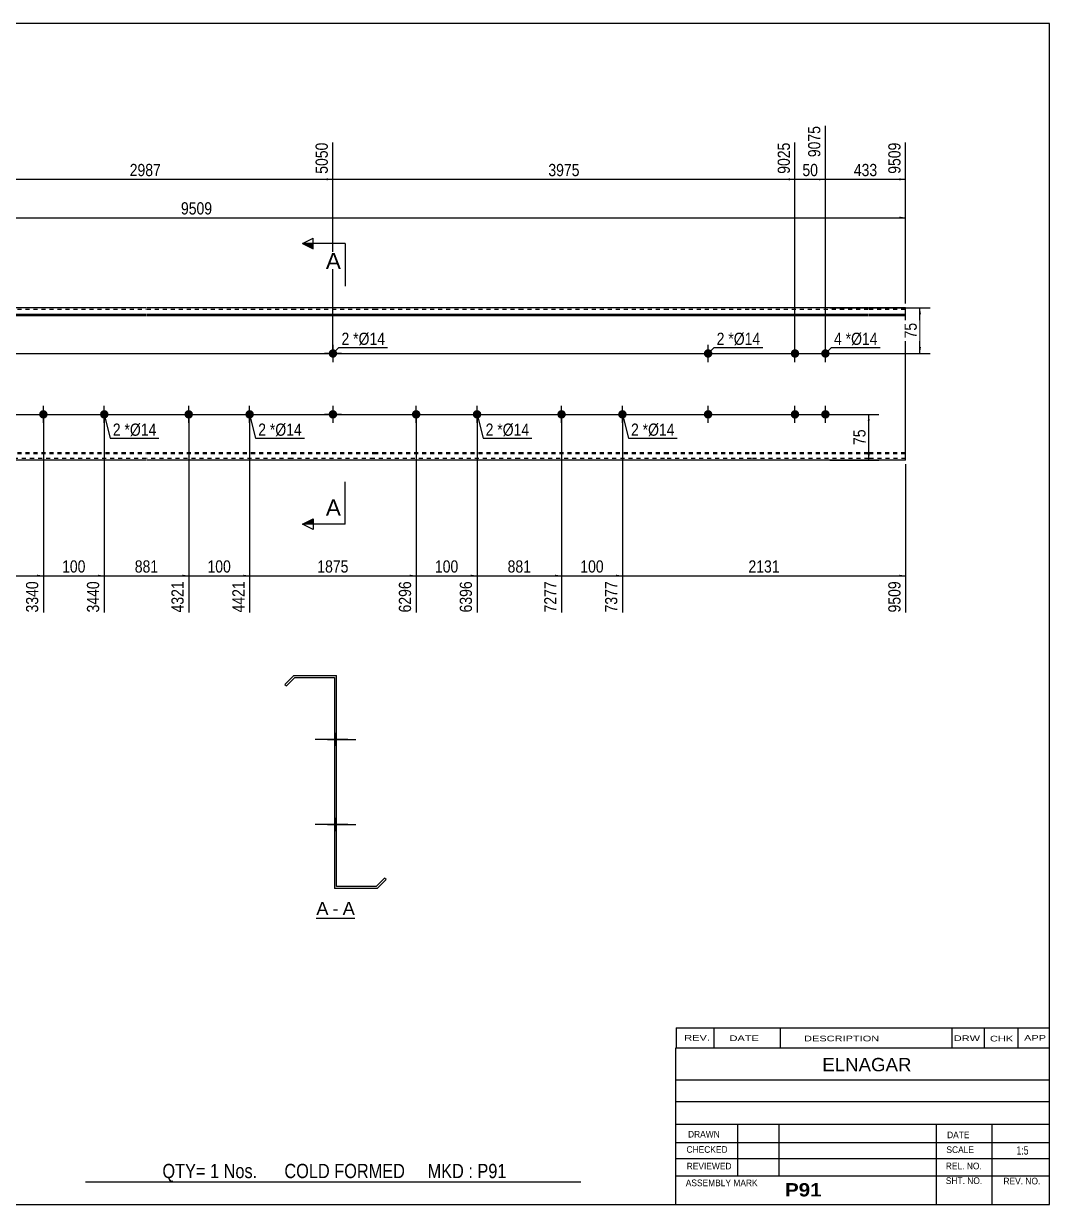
# Model space of a CAD drawing. Header units: millimetres. Extents: x -36 to 366, y -193 to 85.
# Drawn here: x 125.8 to 366.4, y -192.5 to 84.5 of the extents above; entities that cross this region are included whole.
import ezdxf

# ---------------------------------------------------------------- set-up
doc = ezdxf.new("R2010")
doc.units = ezdxf.units.MM
doc.linetypes.add('DXK_LINE_DOT1', pattern=[1.8814, 0.9407, -0.9407])
doc.styles.add('Arial', font='ARIAL.TTF', dxfattribs={"height": 0.2})
doc.styles.add('Arial Bold', font='ARIALBD.TTF', dxfattribs={"height": 0.2})
doc.styles.add('Arial Narrow', font='ARIALN.TTF', dxfattribs={"height": 0.2})

# ---------------------------------------------------------------- blocks, each defined once
blk = doc.blocks.new('Unknown-628699995-1200')
at = {"color": 5, "linetype": 'Continuous'}
for p, q in [((366.37, 84.53), (-33.63, 84.53)), ((366.37, -192.47), (366.37, 84.53)), ((-33.63, -192.47), (366.37, -192.47))]:
    blk.add_line(p, q, dxfattribs=at)
blk = doc.blocks.new('Unknown-628699995-12 - 1632')
at = {"color": 7, "linetype": 'Continuous'}
blk.add_line((194.42, -125.33), (203.45, -125.33), dxfattribs=at)
at = {"color": 0, "linetype": 'Continuous'}
blk.add_wipeout([(197.26, -124.58), (197.26, -121.38), (194.42, -121.38), (194.42, -124.58)], dxfattribs=at)
blk.add_wipeout([(199.64, -124.58), (199.64, -121.38), (198.22, -121.38), (198.22, -124.58)], dxfattribs=at)
at = {"color": 96, "linetype": 'Continuous', "style": 'Arial'}
blk.add_text('A', height=3.06, dxfattribs=at).set_placement((194.42, -124.58))
at = {"color": 0, "linetype": 'Continuous'}
blk.add_wipeout([(203.45, -124.58), (203.45, -121.38), (200.6, -121.38), (200.6, -124.58)], dxfattribs=at)
at = {"color": 96, "linetype": 'Continuous', "style": 'Arial'}
for s, p in [('A', (200.6, -124.58)), ('-', (198.22, -124.58))]:
    blk.add_text(s, height=3.06, dxfattribs=at).set_placement(p)
blk = doc.blocks.new('Bolt-628699995-1289 - 1220')
at = {"linetype": 'Continuous'}
for points in [[(199.31, 7.14, -1), (197.31, 7.14, -1)], [(199.31, -7.14, -1), (197.31, -7.14, -1)]]:
    blk.add_hatch(color=3, dxfattribs=at).paths.add_polyline_path(points)
at = {"color": 3, "linetype": 'Continuous'}
for p, q in [((198.31, 9.14), (198.31, 5.14)), ((200.31, 7.14), (196.31, 7.14)), ((198.31, -5.14), (198.31, -9.14)), ((200.31, -7.14), (196.31, -7.14))]:
    blk.add_line(p, q, dxfattribs=at)
blk = doc.blocks.new('Bolt-628699995-1294 - 1220')
at = {"linetype": 'Continuous'}
for points in [[(285.32, 7.14, -1), (287.32, 7.14, -1)], [(285.32, -7.14, -1), (287.32, -7.14, -1)]]:
    blk.add_hatch(color=3, dxfattribs=at).paths.add_polyline_path(points)
at = {"color": 3, "linetype": 'Continuous'}
for p, q in [((286.32, 5.14), (286.32, 9.14)), ((284.32, 7.14), (288.32, 7.14)), ((286.32, -9.14), (286.32, -5.14)), ((284.32, -7.14), (288.32, -7.14))]:
    blk.add_line(p, q, dxfattribs=at)
blk = doc.blocks.new('Part-628699995-1363 - 1220')
at = {"color": 2, "linetype": 'Continuous'}
for p, q in [((154.54, 17.86), (120.54, 17.86)), ((188.64, 17.86), (154.64, 17.86)), ((207.88, 17.86), (188.74, 17.86)), ((241.98, 17.86), (207.98, 17.86)), ((276.08, 17.86), (242.08, 17.86)), ((296.46, 17.86), (276.18, 17.86)), ((323.98, 17.86), (296.56, 17.86)), ((332.65, 17.86), (324.08, 17.86)), ((332.65, -17.86), (332.65, 17.86)), ((120.54, 16.34), (154.54, 16.34)), ((120.54, 16.09), (154.54, 16.09)), ((154.64, 16.34), (188.64, 16.34)), ((154.64, 16.09), (188.64, 16.09)), ((188.74, 16.34), (207.88, 16.34)), ((188.74, 16.09), (207.88, 16.09)), ((207.98, 16.34), (241.98, 16.34)), ((207.98, 16.09), (241.98, 16.09)), ((242.08, 16.34), (276.08, 16.34)), ((242.08, 16.09), (276.08, 16.09)), ((276.18, 16.34), (296.46, 16.34)), ((276.18, 16.09), (296.46, 16.09)), ((296.56, 16.34), (323.98, 16.34)), ((296.56, 16.09), (323.98, 16.09)), ((324.08, 16.34), (332.65, 16.34)), ((324.08, 16.09), (332.65, 16.09)), ((154.54, -17.86), (120.54, -17.86)), ((188.64, -17.86), (154.64, -17.86)), ((207.88, -17.86), (188.74, -17.86)), ((241.98, -17.86), (207.98, -17.86)), ((276.08, -17.86), (242.08, -17.86)), ((296.46, -17.86), (276.18, -17.86)), ((323.98, -17.86), (296.56, -17.86)), ((332.65, -17.86), (324.08, -17.86))]:
    blk.add_line(p, q, dxfattribs=at)
at = {"color": 7, "linetype": 'DXK_LINE_DOT1'}
for p, q in [((120.54, 17.5), (154.54, 17.5)), ((154.64, 17.5), (188.64, 17.5)), ((188.74, 17.5), (207.88, 17.5)), ((207.98, 17.5), (241.98, 17.5)), ((242.08, 17.5), (276.08, 17.5)), ((276.18, 17.5), (296.46, 17.5)), ((296.56, 17.5), (323.98, 17.5)), ((324.08, 17.5), (332.65, 17.5)), ((120.54, -16.09), (154.54, -16.09)), ((120.54, -16.34), (154.54, -16.34)), ((154.64, -16.09), (188.64, -16.09)), ((154.64, -16.34), (188.64, -16.34)), ((188.74, -16.09), (207.88, -16.09)), ((188.74, -16.34), (207.88, -16.34)), ((207.98, -16.09), (241.98, -16.09)), ((207.98, -16.34), (241.98, -16.34)), ((242.08, -16.09), (276.08, -16.09)), ((242.08, -16.34), (276.08, -16.34)), ((276.18, -16.09), (296.46, -16.09)), ((276.18, -16.34), (296.46, -16.34)), ((296.56, -16.09), (323.98, -16.09)), ((296.56, -16.34), (323.98, -16.34)), ((324.08, -16.09), (332.65, -16.09)), ((324.08, -16.34), (332.65, -16.34)), ((154.54, -17.5), (120.54, -17.5)), ((188.64, -17.5), (154.64, -17.5)), ((207.88, -17.5), (188.74, -17.5)), ((241.98, -17.5), (207.98, -17.5)), ((276.08, -17.5), (242.08, -17.5)), ((296.46, -17.5), (276.18, -17.5)), ((323.98, -17.5), (296.56, -17.5)), ((332.65, -17.5), (324.08, -17.5))]:
    blk.add_line(p, q, dxfattribs=at)
blk = doc.blocks.new('Bolt-628699995-1332 - 1220')
at = {"linetype": 'Continuous'}
for points in [[(305.7, 7.14, -1), (307.7, 7.14, -1)], [(312.84, 7.14, -1), (314.84, 7.14, -1)], [(305.7, -7.14, -1), (307.7, -7.14, -1)], [(312.84, -7.14, -1), (314.84, -7.14, -1)]]:
    blk.add_hatch(color=3, dxfattribs=at).paths.add_polyline_path(points)
at = {"color": 3, "linetype": 'Continuous'}
for p, q in [((306.7, 5.14), (306.7, 9.14)), ((313.84, 5.14), (313.84, 9.14)), ((304.7, 7.14), (308.7, 7.14)), ((311.84, 7.14), (315.84, 7.14)), ((306.7, -9.14), (306.7, -5.14)), ((313.84, -9.14), (313.84, -5.14)), ((304.7, -7.14), (308.7, -7.14)), ((311.84, -7.14), (315.84, -7.14))]:
    blk.add_line(p, q, dxfattribs=at)
blk = doc.blocks.new('Bolt-628699995-1373 - 1220')
at = {"linetype": 'Continuous'}
for points in [[(251.94, -6.14, -1), (251.94, -8.14, -1)], [(266.22, -6.14, -1), (266.22, -8.14, -1)]]:
    blk.add_hatch(color=3, dxfattribs=at).paths.add_polyline_path(points)
at = {"color": 3, "linetype": 'Continuous'}
for p, q in [((251.94, -9.14), (251.94, -5.14)), ((266.22, -9.14), (266.22, -5.14)), ((249.94, -7.14), (253.94, -7.14)), ((264.22, -7.14), (268.22, -7.14))]:
    blk.add_line(p, q, dxfattribs=at)
blk = doc.blocks.new('Bolt-628699995-1378 - 1220')
at = {"linetype": 'Continuous'}
for points in [[(217.84, -6.14, -1), (217.84, -8.14, -1)], [(232.12, -6.14, -1), (232.12, -8.14, -1)]]:
    blk.add_hatch(color=3, dxfattribs=at).paths.add_polyline_path(points)
at = {"color": 3, "linetype": 'Continuous'}
for p, q in [((217.84, -9.14), (217.84, -5.14)), ((232.12, -9.14), (232.12, -5.14)), ((215.84, -7.14), (219.84, -7.14)), ((230.12, -7.14), (234.12, -7.14))]:
    blk.add_line(p, q, dxfattribs=at)
blk = doc.blocks.new('Bolt-628699995-1383 - 1220')
at = {"linetype": 'Continuous'}
for points in [[(130.39, -6.14, -1), (130.39, -8.14, -1)], [(144.68, -6.14, -1), (144.68, -8.14, -1)]]:
    blk.add_hatch(color=3, dxfattribs=at).paths.add_polyline_path(points)
at = {"color": 3, "linetype": 'Continuous'}
for p, q in [((130.39, -9.14), (130.39, -5.14)), ((144.68, -9.14), (144.68, -5.14)), ((128.39, -7.14), (132.39, -7.14)), ((142.68, -7.14), (146.68, -7.14))]:
    blk.add_line(p, q, dxfattribs=at)
blk = doc.blocks.new('Bolt-628699995-1388 - 1220')
at = {"linetype": 'Continuous'}
for points in [[(164.49, -6.14, -1), (164.49, -8.14, -1)], [(178.78, -6.14, -1), (178.78, -8.14, -1)]]:
    blk.add_hatch(color=3, dxfattribs=at).paths.add_polyline_path(points)
at = {"color": 3, "linetype": 'Continuous'}
for p, q in [((164.49, -9.14), (164.49, -5.14)), ((178.78, -9.14), (178.78, -5.14)), ((162.49, -7.14), (166.49, -7.14)), ((176.78, -7.14), (180.78, -7.14))]:
    blk.add_line(p, q, dxfattribs=at)
blk = doc.blocks.new('Bolt-628699995-1637 - 1632')
at = {"linetype": 'Continuous'}
blk.add_hatch(color=3, dxfattribs=at).paths.add_polyline_path([(198.68, -81.98), (198.68, -84.78), (199.18, -84.78), (199.18, -81.98)])
at = {"color": 3, "linetype": 'Continuous'}
for p, q in [((199.18, -81.98), (198.68, -81.98)), ((201.08, -83.38), (194.48, -83.38)), ((199.18, -84.78), (198.68, -84.78))]:
    blk.add_line(p, q, dxfattribs=at)
blk = doc.blocks.new('Bolt-628699995-1638 - 1632')
at = {"linetype": 'Continuous'}
for points in [[(199.18, -84.78), (199.18, -81.98), (198.68, -81.98), (198.68, -84.78)], [(199.18, -104.78), (199.18, -101.98), (198.68, -101.98), (198.68, -104.78)]]:
    blk.add_hatch(color=3, dxfattribs=at).paths.add_polyline_path(points)
at = {"color": 3, "linetype": 'Continuous'}
for p, q in [((199.18, -81.98), (198.68, -81.98)), ((199.18, -83.38), (194.68, -83.38)), ((199.18, -84.78), (198.68, -84.78)), ((199.18, -101.98), (198.68, -101.98)), ((199.18, -103.38), (194.68, -103.38)), ((199.18, -104.78), (198.68, -104.78))]:
    blk.add_line(p, q, dxfattribs=at)
blk = doc.blocks.new('Bolt-628699995-1639 - 1632')
at = {"linetype": 'Continuous'}
for points in [[(198.68, -81.98), (198.68, -84.78), (199.18, -84.78), (199.18, -81.98)], [(198.68, -101.98), (198.68, -104.78), (199.18, -104.78), (199.18, -101.98)]]:
    blk.add_hatch(color=3, dxfattribs=at).paths.add_polyline_path(points)
at = {"color": 3, "linetype": 'Continuous'}
for p, q in [((199.18, -81.98), (198.68, -81.98)), ((200.78, -83.38), (194.18, -83.38)), ((199.18, -84.78), (198.68, -84.78)), ((199.18, -101.98), (198.68, -101.98)), ((200.78, -103.38), (194.18, -103.38)), ((199.18, -104.78), (198.68, -104.78))]:
    blk.add_line(p, q, dxfattribs=at)
blk = doc.blocks.new('Bolt-628699995-1640 - 1632')
at = {"linetype": 'Continuous'}
blk.add_hatch(color=3, dxfattribs=at).paths.add_polyline_path([(198.68, -101.98), (198.68, -104.78), (199.18, -104.78), (199.18, -101.98)])
blk.add_hatch(color=3, dxfattribs=at).paths.add_polyline_path([(198.68, -101.98), (198.68, -104.78), (199.18, -104.78), (199.18, -101.98)])
at = {"color": 3, "linetype": 'Continuous'}
for p, q in [((198.68, -101.98), (199.18, -101.98)), ((198.68, -101.98), (199.18, -101.98)), ((197.08, -103.38), (203.68, -103.38)), ((197.08, -103.38), (203.68, -103.38)), ((198.68, -104.78), (199.18, -104.78)), ((198.68, -104.78), (199.18, -104.78))]:
    blk.add_line(p, q, dxfattribs=at)
blk = doc.blocks.new('Bolt-628699995-1641 - 1632')
at = {"linetype": 'Continuous'}
blk.add_hatch(color=3, dxfattribs=at).paths.add_polyline_path([(198.68, -81.98), (198.68, -84.78), (199.18, -84.78), (199.18, -81.98)])
blk.add_hatch(color=3, dxfattribs=at).paths.add_polyline_path([(198.68, -81.98), (198.68, -84.78), (199.18, -84.78), (199.18, -81.98)])
at = {"color": 3, "linetype": 'Continuous'}
for p, q in [((198.68, -81.98), (199.18, -81.98)), ((198.68, -81.98), (199.18, -81.98)), ((197.08, -83.38), (203.68, -83.38)), ((197.08, -83.38), (203.68, -83.38)), ((198.68, -84.78), (199.18, -84.78)), ((198.68, -84.78), (199.18, -84.78))]:
    blk.add_line(p, q, dxfattribs=at)
blk = doc.blocks.new('Bolt-628699995-1642 - 1632')
at = {"linetype": 'Continuous'}
for points in [[(198.68, -81.98), (198.68, -84.78), (199.18, -84.78), (199.18, -81.98)], [(198.68, -81.98), (198.68, -84.78), (199.18, -84.78), (199.18, -81.98)], [(198.68, -101.98), (198.68, -104.78), (199.18, -104.78), (199.18, -101.98)], [(198.68, -101.98), (198.68, -104.78), (199.18, -104.78), (199.18, -101.98)]]:
    blk.add_hatch(color=3, dxfattribs=at).paths.add_polyline_path(points)
at = {"color": 3, "linetype": 'Continuous'}
for p, q in [((199.18, -81.98), (198.68, -81.98)), ((199.18, -81.98), (198.68, -81.98)), ((201.78, -83.38), (194.18, -83.38)), ((201.78, -83.38), (194.18, -83.38)), ((199.18, -84.78), (198.68, -84.78)), ((199.18, -84.78), (198.68, -84.78)), ((199.18, -101.98), (198.68, -101.98)), ((199.18, -101.98), (198.68, -101.98)), ((201.78, -103.38), (194.18, -103.38)), ((201.78, -103.38), (194.18, -103.38)), ((199.18, -104.78), (198.68, -104.78)), ((199.18, -104.78), (198.68, -104.78))]:
    blk.add_line(p, q, dxfattribs=at)
blk = doc.blocks.new('Bolt-628699995-1643 - 1632')
at = {"linetype": 'Continuous'}
for points in [[(198.68, -81.98), (198.68, -84.78), (199.18, -84.78), (199.18, -81.98)], [(198.68, -81.98), (198.68, -84.78), (199.18, -84.78), (199.18, -81.98)], [(198.68, -101.98), (198.68, -104.78), (199.18, -104.78), (199.18, -101.98)], [(198.68, -101.98), (198.68, -104.78), (199.18, -104.78), (199.18, -101.98)]]:
    blk.add_hatch(color=3, dxfattribs=at).paths.add_polyline_path(points)
at = {"color": 3, "linetype": 'Continuous'}
for p, q in [((199.18, -81.98), (198.68, -81.98)), ((199.18, -81.98), (198.68, -81.98)), ((201.78, -83.38), (194.18, -83.38)), ((201.78, -83.38), (194.18, -83.38)), ((199.18, -84.78), (198.68, -84.78)), ((199.18, -84.78), (198.68, -84.78)), ((199.18, -101.98), (198.68, -101.98)), ((199.18, -101.98), (198.68, -101.98)), ((201.78, -103.38), (194.18, -103.38)), ((201.78, -103.38), (194.18, -103.38)), ((199.18, -104.78), (198.68, -104.78)), ((199.18, -104.78), (198.68, -104.78))]:
    blk.add_line(p, q, dxfattribs=at)
blk = doc.blocks.new('Bolt-628699995-1644 - 1632')
at = {"linetype": 'Continuous'}
blk.add_hatch(color=3, dxfattribs=at).paths.add_polyline_path([(198.68, -101.98), (198.68, -104.78), (199.18, -104.78), (199.18, -101.98)])
at = {"color": 3, "linetype": 'Continuous'}
for p, q in [((198.68, -101.98), (199.18, -101.98)), ((197.08, -103.38), (203.68, -103.38)), ((198.68, -104.78), (199.18, -104.78))]:
    blk.add_line(p, q, dxfattribs=at)
blk = doc.blocks.new('Bolt-628699995-1645 - 1632')
at = {"linetype": 'Continuous'}
blk.add_hatch(color=3, dxfattribs=at).paths.add_polyline_path([(198.68, -101.98), (198.68, -104.78), (199.18, -104.78), (199.18, -101.98)])
at = {"color": 3, "linetype": 'Continuous'}
for p, q in [((198.68, -101.98), (199.18, -101.98)), ((197.08, -103.38), (203.68, -103.38)), ((198.68, -104.78), (199.18, -104.78))]:
    blk.add_line(p, q, dxfattribs=at)
blk = doc.blocks.new('Part-628699995-1646 - 1632')
at = {"color": 2, "linetype": 'Continuous'}
for p, q in [((189.18, -68.38), (187.06, -70.5)), ((189.39, -68.88), (187.41, -70.86)), ((189.18, -68.38), (199.18, -68.38)), ((189.39, -68.88), (198.68, -68.88)), ((198.68, -68.88), (198.68, -118.38)), ((199.18, -117.88), (199.18, -68.38)), ((187.06, -70.5), (187.41, -70.86)), ((208.47, -117.88), (210.45, -115.91)), ((208.68, -118.38), (210.8, -116.26)), ((210.8, -116.26), (210.45, -115.91)), ((208.68, -118.38), (198.68, -118.38)), ((208.47, -117.88), (199.18, -117.88))]:
    blk.add_line(p, q, dxfattribs=at)
blk = doc.blocks.new('Bolt-628699995-1647 - 1632')
at = {"linetype": 'Continuous'}
blk.add_hatch(color=3, dxfattribs=at).paths.add_polyline_path([(198.68, -81.98), (198.68, -84.78), (199.18, -84.78), (199.18, -81.98)])
at = {"color": 3, "linetype": 'Continuous'}
for p, q in [((199.18, -81.98), (198.68, -81.98)), ((201.08, -83.38), (194.48, -83.38)), ((199.18, -84.78), (198.68, -84.78))]:
    blk.add_line(p, q, dxfattribs=at)
blk = doc.blocks.new('Bolt-628699995-1648 - 1632')
at = {"linetype": 'Continuous'}
blk.add_hatch(color=3, dxfattribs=at).paths.add_polyline_path([(199.18, -104.78), (199.18, -101.98), (198.68, -101.98), (198.68, -104.78)])
blk.add_hatch(color=3, dxfattribs=at).paths.add_polyline_path([(199.18, -104.78), (199.18, -101.98), (198.68, -101.98), (198.68, -104.78)])
at = {"color": 3, "linetype": 'Continuous'}
for p, q in [((198.68, -101.98), (199.18, -101.98)), ((198.68, -101.98), (199.18, -101.98)), ((197.18, -103.38), (202.68, -103.38)), ((197.18, -103.38), (202.68, -103.38)), ((198.68, -104.78), (199.18, -104.78)), ((198.68, -104.78), (199.18, -104.78))]:
    blk.add_line(p, q, dxfattribs=at)
blk = doc.blocks.new('Bolt-628699995-1649 - 1632')
at = {"linetype": 'Continuous'}
blk.add_hatch(color=3, dxfattribs=at).paths.add_polyline_path([(199.18, -104.78), (199.18, -101.98), (198.68, -101.98), (198.68, -104.78)])
blk.add_hatch(color=3, dxfattribs=at).paths.add_polyline_path([(199.18, -104.78), (199.18, -101.98), (198.68, -101.98), (198.68, -104.78)])
at = {"color": 3, "linetype": 'Continuous'}
for p, q in [((198.68, -101.98), (199.18, -101.98)), ((198.68, -101.98), (199.18, -101.98)), ((197.18, -103.38), (202.68, -103.38)), ((197.18, -103.38), (202.68, -103.38)), ((198.68, -104.78), (199.18, -104.78)), ((198.68, -104.78), (199.18, -104.78))]:
    blk.add_line(p, q, dxfattribs=at)
blk = doc.blocks.new('Bolt-628699995-1650 - 1632')
at = {"linetype": 'Continuous'}
blk.add_hatch(color=3, dxfattribs=at).paths.add_polyline_path([(199.18, -104.78), (199.18, -101.98), (198.68, -101.98), (198.68, -104.78)])
blk.add_hatch(color=3, dxfattribs=at).paths.add_polyline_path([(199.18, -104.78), (199.18, -101.98), (198.68, -101.98), (198.68, -104.78)])
at = {"color": 3, "linetype": 'Continuous'}
for p, q in [((198.68, -101.98), (199.18, -101.98)), ((198.68, -101.98), (199.18, -101.98)), ((197.18, -103.38), (202.68, -103.38)), ((197.18, -103.38), (202.68, -103.38)), ((198.68, -104.78), (199.18, -104.78)), ((198.68, -104.78), (199.18, -104.78))]:
    blk.add_line(p, q, dxfattribs=at)
blk = doc.blocks.new('Bolt-628699995-1651 - 1632')
at = {"linetype": 'Continuous'}
blk.add_hatch(color=3, dxfattribs=at).paths.add_polyline_path([(199.18, -104.78), (199.18, -101.98), (198.68, -101.98), (198.68, -104.78)])
blk.add_hatch(color=3, dxfattribs=at).paths.add_polyline_path([(199.18, -104.78), (199.18, -101.98), (198.68, -101.98), (198.68, -104.78)])
at = {"color": 3, "linetype": 'Continuous'}
for p, q in [((198.68, -101.98), (199.18, -101.98)), ((198.68, -101.98), (199.18, -101.98)), ((197.18, -103.38), (202.68, -103.38)), ((197.18, -103.38), (202.68, -103.38)), ((198.68, -104.78), (199.18, -104.78)), ((198.68, -104.78), (199.18, -104.78))]:
    blk.add_line(p, q, dxfattribs=at)
blk = doc.blocks.new('StraightDimension-628699995-2169 - 1220')
at = {"linetype": 'Continuous'}
blk.add_hatch(color=7, dxfattribs=at).paths.add_polyline_path([(331.15, -44.75), (332.65, -45), (331.15, -45.25)])
at = {"color": 7, "linetype": 'Continuous'}
for p, q in [((266.22, -8.14), (266.22, -53.61)), ((332.65, -18.86), (332.65, -53.61)), ((266.22, -45), (332.65, -45))]:
    blk.add_line(p, q, dxfattribs=at)
at = {"color": 0}
blk.add_wipeout([(303.69, -44.85), (303.69, -40.65), (295.18, -40.65), (295.18, -44.85)], dxfattribs=at)
at = {"color": 0, "linetype": 'Continuous'}
blk.add_wipeout([(332.05, -45.7), (327.85, -45.7), (327.85, -54.21), (332.05, -54.21)], dxfattribs=at)
at = {"color": 3, "style": 'Arial Narrow'}
blk.add_text('2131', height=2.863, dxfattribs=at).set_placement((295.78, -44.25))
at = {"color": 3, "linetype": 'Continuous', "style": 'Arial Narrow'}
blk.add_text('9509', height=2.863, rotation=90.0002, dxfattribs=at).set_placement((331.45, -53.61))
blk = doc.blocks.new('StraightDimension-628699995-2170 - 1220')
at = {"linetype": 'Continuous'}
blk.add_hatch(color=7, dxfattribs=at).paths.add_polyline_path([(264.72, -44.75), (266.22, -45), (264.72, -45.25)])
at = {"color": 7, "linetype": 'Continuous'}
for p, q in [((251.94, -8.14), (251.94, -53.61)), ((266.22, -8.14), (266.22, -53.61)), ((251.94, -45), (266.22, -45))]:
    blk.add_line(p, q, dxfattribs=at)
at = {"color": 0}
blk.add_wipeout([(262.42, -44.85), (262.42, -40.65), (255.74, -40.65), (255.74, -44.85)], dxfattribs=at)
at = {"color": 3, "style": 'Arial Narrow'}
blk.add_text('100', height=2.863, dxfattribs=at).set_placement((256.34, -44.25))
at = {"color": 0, "linetype": 'Continuous'}
blk.add_wipeout([(265.62, -45.7), (261.42, -45.7), (261.42, -54.21), (265.62, -54.21)], dxfattribs=at)
at = {"color": 3, "linetype": 'Continuous', "style": 'Arial Narrow'}
blk.add_text('7377', height=2.863, rotation=90.0002, dxfattribs=at).set_placement((265.02, -53.61))
blk = doc.blocks.new('StraightDimension-628699995-1418 - 1220')
at = {"linetype": 'Continuous'}
for points in [[(323.75, -8.64), (324, -7.14), (324.25, -8.64)], [(324.25, -16.36), (324, -17.86), (323.75, -16.36)]]:
    blk.add_hatch(color=7, dxfattribs=at).paths.add_polyline_path(points)
at = {"color": 7, "linetype": 'Continuous'}
for p, q in [((111.3, -7.14), (326.4, -7.14)), ((324, -17.86), (324, -7.14)), ((314.84, -17.86), (326.4, -17.86))]:
    blk.add_line(p, q, dxfattribs=at)
at = {"color": 0}
blk.add_wipeout([(323.85, -10.07), (319.65, -10.07), (319.65, -14.93), (323.85, -14.93)], dxfattribs=at)
at = {"color": 3, "style": 'Arial Narrow'}
blk.add_text('75', height=2.863, rotation=90.0002, dxfattribs=at).set_placement((323.25, -14.33))
blk = doc.blocks.new('StraightDimension-628699995-2175 - 1220')
at = {"linetype": 'Continuous'}
blk.add_hatch(color=7, dxfattribs=at).paths.add_polyline_path([(162.99, -44.75), (164.49, -45), (162.99, -45.25)])
at = {"color": 7, "linetype": 'Continuous'}
for p, q in [((144.68, -8.14), (144.68, -53.61)), ((164.49, -8.14), (164.49, -53.61)), ((144.68, -45), (164.49, -45))]:
    blk.add_line(p, q, dxfattribs=at)
at = {"color": 0}
blk.add_wipeout([(157.93, -44.85), (157.93, -40.65), (151.24, -40.65), (151.24, -44.85)], dxfattribs=at)
at = {"color": 0, "linetype": 'Continuous'}
blk.add_wipeout([(163.89, -45.7), (159.69, -45.7), (159.69, -54.21), (163.89, -54.21)], dxfattribs=at)
at = {"color": 3, "style": 'Arial Narrow'}
blk.add_text('881', height=2.863, dxfattribs=at).set_placement((151.84, -44.25))
at = {"color": 3, "linetype": 'Continuous', "style": 'Arial Narrow'}
blk.add_text('4321', height=2.863, rotation=90.0002, dxfattribs=at).set_placement((163.29, -53.61))
blk = doc.blocks.new('StraightDimension-628699995-2177 - 1220')
at = {"linetype": 'Continuous'}
blk.add_hatch(color=7, dxfattribs=at).paths.add_polyline_path([(128.89, -44.75), (130.39, -45), (128.89, -45.25)])
at = {"color": 7, "linetype": 'Continuous'}
for p, q in [((130.39, -8.14), (130.39, -53.61)), ((0, -18.86), (0, -48.13)), ((0, -45), (130.39, -45))]:
    blk.add_line(p, q, dxfattribs=at)
at = {"color": 0}
blk.add_wipeout([(69.45, -44.85), (69.45, -40.65), (60.94, -40.65), (60.94, -44.85)], dxfattribs=at)
at = {"color": 0, "linetype": 'Continuous'}
for points in [[(-0.6, -45.7), (-4.8, -45.7), (-4.8, -48.73), (-0.6, -48.73)], [(129.79, -45.7), (125.59, -45.7), (125.59, -54.21), (129.79, -54.21)]]:
    blk.add_wipeout(points, dxfattribs=at)
at = {"color": 3, "style": 'Arial Narrow'}
blk.add_text('3340', height=2.863, dxfattribs=at).set_placement((61.54, -44.25))
at = {"color": 3, "linetype": 'Continuous', "style": 'Arial Narrow'}
for s, height, p in [('0', 2.86, (-1.2, -48.13)), ('3340', 2.863, (129.19, -53.61))]:
    blk.add_text(s, height=height, rotation=90.0002, dxfattribs=at).set_placement(p)
blk = doc.blocks.new('StraightDimension-628699995-2176 - 1220')
at = {"linetype": 'Continuous'}
blk.add_hatch(color=7, dxfattribs=at).paths.add_polyline_path([(143.18, -44.75), (144.68, -45), (143.18, -45.25)])
at = {"color": 7, "linetype": 'Continuous'}
for p, q in [((130.39, -8.14), (130.39, -53.61)), ((144.68, -8.14), (144.68, -53.61)), ((130.39, -45), (144.68, -45))]:
    blk.add_line(p, q, dxfattribs=at)
at = {"color": 0}
blk.add_wipeout([(140.88, -44.85), (140.88, -40.65), (134.19, -40.65), (134.19, -44.85)], dxfattribs=at)
at = {"color": 3, "style": 'Arial Narrow'}
blk.add_text('100', height=2.863, dxfattribs=at).set_placement((134.79, -44.25))
at = {"color": 0, "linetype": 'Continuous'}
blk.add_wipeout([(144.08, -45.7), (139.88, -45.7), (139.88, -54.21), (144.08, -54.21)], dxfattribs=at)
at = {"color": 3, "linetype": 'Continuous', "style": 'Arial Narrow'}
blk.add_text('3440', height=2.863, rotation=90.0002, dxfattribs=at).set_placement((143.48, -53.61))
blk = doc.blocks.new('StraightDimension-628699995-1405 - 1220')
at = {"linetype": 'Continuous'}
blk.add_hatch(color=7, dxfattribs=at).paths.add_polyline_path([(331.15, 39.25), (332.65, 39), (331.15, 38.75)])
at = {"color": 7, "linetype": 'Continuous'}
for p, q in [((0, 39), (332.65, 39)), ((332.65, 18.86), (332.65, 41.25))]:
    blk.add_line(p, q, dxfattribs=at)
at = {"color": 0}
blk.add_wipeout([(170.58, 39.15), (170.58, 43.35), (162.07, 43.35), (162.07, 39.15)], dxfattribs=at)
at = {"color": 3, "style": 'Arial Narrow'}
blk.add_text('9509', height=2.863, dxfattribs=at).set_placement((162.67, 39.75))
blk = doc.blocks.new('StraightDimension-628699995-1436 - 1220')
at = {"linetype": 'Continuous'}
for points in [[(335.75, 16.36), (336, 17.86), (336.25, 16.36)], [(336.25, 8.64), (336, 7.14), (335.75, 8.64)]]:
    blk.add_hatch(color=7, dxfattribs=at).paths.add_polyline_path(points)
at = {"color": 7, "linetype": 'Continuous'}
for p, q in [((314.84, 17.86), (338.4, 17.86)), ((336, 7.14), (336, 17.86)), ((111.3, 7.14), (338.4, 7.14))]:
    blk.add_line(p, q, dxfattribs=at)
at = {"color": 0}
blk.add_wipeout([(335.85, 14.93), (331.65, 14.93), (331.65, 10.07), (335.85, 10.07)], dxfattribs=at)
at = {"color": 3, "style": 'Arial Narrow'}
blk.add_text('75', height=2.863, rotation=90.0002, dxfattribs=at).set_placement((335.25, 10.67))
blk = doc.blocks.new('StraightDimension-628699995-2171 - 1220')
at = {"linetype": 'Continuous'}
blk.add_hatch(color=7, dxfattribs=at).paths.add_polyline_path([(250.44, -44.75), (251.94, -45), (250.44, -45.25)])
at = {"color": 7, "linetype": 'Continuous'}
for p, q in [((232.12, -8.14), (232.12, -53.61)), ((251.94, -8.14), (251.94, -53.61)), ((232.12, -45), (251.94, -45))]:
    blk.add_line(p, q, dxfattribs=at)
at = {"color": 0}
blk.add_wipeout([(245.37, -44.85), (245.37, -40.65), (238.69, -40.65), (238.69, -44.85)], dxfattribs=at)
at = {"color": 0, "linetype": 'Continuous'}
blk.add_wipeout([(251.34, -45.7), (247.14, -45.7), (247.14, -54.21), (251.34, -54.21)], dxfattribs=at)
at = {"color": 3, "style": 'Arial Narrow'}
blk.add_text('881', height=2.863, dxfattribs=at).set_placement((239.29, -44.25))
at = {"color": 3, "linetype": 'Continuous', "style": 'Arial Narrow'}
blk.add_text('7277', height=2.863, rotation=90.0002, dxfattribs=at).set_placement((250.74, -53.61))
blk = doc.blocks.new('StraightDimension-628699995-2172 - 1220')
at = {"linetype": 'Continuous'}
blk.add_hatch(color=7, dxfattribs=at).paths.add_polyline_path([(230.62, -44.75), (232.12, -45), (230.62, -45.25)])
at = {"color": 7, "linetype": 'Continuous'}
for p, q in [((217.84, -8.14), (217.84, -53.61)), ((232.12, -8.14), (232.12, -53.61)), ((217.84, -45), (232.12, -45))]:
    blk.add_line(p, q, dxfattribs=at)
at = {"color": 0}
blk.add_wipeout([(228.32, -44.85), (228.32, -40.65), (221.64, -40.65), (221.64, -44.85)], dxfattribs=at)
at = {"color": 3, "style": 'Arial Narrow'}
blk.add_text('100', height=2.863, dxfattribs=at).set_placement((222.24, -44.25))
at = {"color": 0, "linetype": 'Continuous'}
blk.add_wipeout([(231.52, -45.7), (227.32, -45.7), (227.32, -54.21), (231.52, -54.21)], dxfattribs=at)
at = {"color": 3, "linetype": 'Continuous', "style": 'Arial Narrow'}
blk.add_text('6396', height=2.863, rotation=90.0002, dxfattribs=at).set_placement((230.92, -53.61))
blk = doc.blocks.new('StraightDimension-628699995-2173 - 1220')
at = {"linetype": 'Continuous'}
blk.add_hatch(color=7, dxfattribs=at).paths.add_polyline_path([(216.34, -44.75), (217.84, -45), (216.34, -45.25)])
at = {"color": 7, "linetype": 'Continuous'}
for p, q in [((178.78, -8.14), (178.78, -53.61)), ((217.84, -8.14), (217.84, -53.61)), ((178.78, -45), (217.84, -45))]:
    blk.add_line(p, q, dxfattribs=at)
at = {"color": 0}
blk.add_wipeout([(202.56, -44.85), (202.56, -40.65), (194.05, -40.65), (194.05, -44.85)], dxfattribs=at)
at = {"color": 0, "linetype": 'Continuous'}
blk.add_wipeout([(217.24, -45.7), (213.04, -45.7), (213.04, -54.21), (217.24, -54.21)], dxfattribs=at)
at = {"color": 3, "style": 'Arial Narrow'}
blk.add_text('1875', height=2.863, dxfattribs=at).set_placement((194.65, -44.25))
at = {"color": 3, "linetype": 'Continuous', "style": 'Arial Narrow'}
blk.add_text('6296', height=2.863, rotation=90.0002, dxfattribs=at).set_placement((216.64, -53.61))
blk = doc.blocks.new('StraightDimension-628699995-2174 - 1220')
at = {"linetype": 'Continuous'}
blk.add_hatch(color=7, dxfattribs=at).paths.add_polyline_path([(177.28, -44.75), (178.78, -45), (177.28, -45.25)])
at = {"color": 7, "linetype": 'Continuous'}
for p, q in [((164.49, -8.14), (164.49, -53.61)), ((178.78, -8.14), (178.78, -53.61)), ((164.49, -45), (178.78, -45))]:
    blk.add_line(p, q, dxfattribs=at)
at = {"color": 0}
blk.add_wipeout([(174.98, -44.85), (174.98, -40.65), (168.29, -40.65), (168.29, -44.85)], dxfattribs=at)
at = {"color": 3, "style": 'Arial Narrow'}
blk.add_text('100', height=2.863, dxfattribs=at).set_placement((168.89, -44.25))
at = {"color": 0, "linetype": 'Continuous'}
blk.add_wipeout([(178.18, -45.7), (173.98, -45.7), (173.98, -54.21), (178.18, -54.21)], dxfattribs=at)
at = {"color": 3, "linetype": 'Continuous', "style": 'Arial Narrow'}
blk.add_text('4421', height=2.863, rotation=90.0002, dxfattribs=at).set_placement((177.58, -53.61))
blk = doc.blocks.new('StraightDimension-628699995-2464 - 1220')
at = {"linetype": 'Continuous'}
blk.add_hatch(color=7, dxfattribs=at).paths.add_polyline_path([(331.15, 48.25), (332.65, 48), (331.15, 47.75)])
at = {"color": 7, "linetype": 'Continuous'}
for p, q in [((313.84, 8.14), (313.84, 60.51)), ((332.65, 18.86), (332.65, 56.61)), ((313.84, 48), (332.65, 48))]:
    blk.add_line(p, q, dxfattribs=at)
at = {"color": 0}
blk.add_wipeout([(326.59, 48.15), (326.59, 52.35), (319.9, 52.35), (319.9, 48.15)], dxfattribs=at)
at = {"color": 3, "style": 'Arial Narrow'}
blk.add_text('433', height=2.863, dxfattribs=at).set_placement((320.5, 48.75))
at = {"color": 0, "linetype": 'Continuous'}
blk.add_wipeout([(332.05, 57.21), (327.85, 57.21), (327.85, 48.7), (332.05, 48.7)], dxfattribs=at)
at = {"color": 3, "linetype": 'Continuous', "style": 'Arial Narrow'}
blk.add_text('9509', height=2.863, rotation=90.0002, dxfattribs=at).set_placement((331.45, 49.3))
blk = doc.blocks.new('StraightDimension-628699995-2465 - 1220')
at = {"linetype": 'Continuous'}
blk.add_hatch(color=7, dxfattribs=at).paths.add_polyline_path([(312.34, 48.25), (313.84, 48), (312.34, 47.75)])
at = {"color": 7, "linetype": 'Continuous'}
for p, q in [((313.84, 8.14), (313.84, 60.51)), ((306.7, 8.14), (306.7, 56.61)), ((306.7, 48), (313.84, 48))]:
    blk.add_line(p, q, dxfattribs=at)
at = {"color": 0}
blk.add_wipeout([(312.69, 48.15), (312.69, 52.35), (307.84, 52.35), (307.84, 48.15)], dxfattribs=at)
at = {"color": 0, "linetype": 'Continuous'}
blk.add_wipeout([(313.24, 61.11), (309.04, 61.11), (309.04, 52.6), (313.24, 52.6)], dxfattribs=at)
at = {"color": 3, "linetype": 'Continuous', "style": 'Arial Narrow'}
blk.add_text('9075', height=2.863, rotation=90.0002, dxfattribs=at).set_placement((312.64, 53.2))
at = {"color": 3, "style": 'Arial Narrow'}
blk.add_text('50', height=2.863, dxfattribs=at).set_placement((308.44, 48.75))
blk = doc.blocks.new('StraightDimension-628699995-2466 - 1220')
at = {"linetype": 'Continuous'}
blk.add_hatch(color=7, dxfattribs=at).paths.add_polyline_path([(305.2, 48.25), (306.7, 48), (305.2, 47.75)])
at = {"color": 7, "linetype": 'Continuous'}
for p, q in [((198.31, 8.14), (198.31, 56.61)), ((306.7, 8.14), (306.7, 56.61)), ((198.31, 48), (306.7, 48))]:
    blk.add_line(p, q, dxfattribs=at)
at = {"color": 0, "linetype": 'Continuous'}
blk.add_wipeout([(306.1, 57.21), (301.9, 57.21), (301.9, 48.7), (306.1, 48.7)], dxfattribs=at)
at = {"color": 0}
blk.add_wipeout([(256.76, 48.15), (256.76, 52.35), (248.25, 52.35), (248.25, 48.15)], dxfattribs=at)
at = {"color": 3, "linetype": 'Continuous', "style": 'Arial Narrow'}
blk.add_text('9025', height=2.863, rotation=90.0002, dxfattribs=at).set_placement((305.5, 49.3))
at = {"color": 3, "style": 'Arial Narrow'}
blk.add_text('3975', height=2.863, dxfattribs=at).set_placement((248.85, 48.75))
blk = doc.blocks.new('StraightDimension-628699995-2467 - 1220')
at = {"linetype": 'Continuous'}
blk.add_hatch(color=7, dxfattribs=at).paths.add_polyline_path([(196.81, 48.25), (198.31, 48), (196.81, 47.75)])
at = {"color": 7, "linetype": 'Continuous'}
for p, q in [((110.3, 8.14), (110.3, 56.61)), ((198.31, 8.14), (198.31, 56.61)), ((110.3, 48), (198.31, 48))]:
    blk.add_line(p, q, dxfattribs=at)
at = {"color": 0, "linetype": 'Continuous'}
blk.add_wipeout([(197.71, 57.21), (193.51, 57.21), (193.51, 48.7), (197.71, 48.7)], dxfattribs=at)
at = {"color": 0}
blk.add_wipeout([(158.56, 48.15), (158.56, 52.35), (150.05, 52.35), (150.05, 48.15)], dxfattribs=at)
at = {"color": 3, "linetype": 'Continuous', "style": 'Arial Narrow'}
blk.add_text('5050', height=2.863, rotation=90.0002, dxfattribs=at).set_placement((197.11, 49.3))
at = {"color": 3, "style": 'Arial Narrow'}
blk.add_text('2987', height=2.863, dxfattribs=at).set_placement((150.65, 48.75))
blk = doc.blocks.new('CBS_CALLOFF-628699995-2630')
at = {"color": 7, "linetype": 'Continuous'}
blk.add_line((140.25, -187.2), (256.48, -187.22), dxfattribs=at)
at = {"color": 3, "linetype": 'Continuous', "style": 'Arial Narrow'}
blk.add_text('QTY= 1 Nos.      COLD FORMED     MKD : P91', height=3.3405, dxfattribs=at).set_placement((158.32, -186.31))
blk = doc.blocks.new('CBS_NAME_BLOG-628699995-2631')
at = {"color": 7, "linetype": 'Continuous'}
for p, q in [((278.78, -155.72), (366.3, -155.72)), ((278.78, -192.43), (278.78, -155.72)), ((278.78, -163.26), (366.3, -163.26)), ((278.85, -168.31), (366.37, -168.31)), ((278.78, -173.69), (366.3, -173.69)), ((293.3, -185.79), (293.3, -173.69)), ((302.99, -185.77), (302.99, -173.7)), ((339.9, -192.43), (339.9, -173.7)), ((352.95, -192.43), (352.95, -173.69)), ((278.79, -177.99), (366.37, -177.97)), ((278.78, -181.73), (366.3, -181.73)), ((278.78, -185.77), (366.3, -185.77)), ((278.78, -192.47), (366.37, -192.47))]:
    blk.add_line(p, q, dxfattribs=at)
at = {"color": 3, "linetype": 'Continuous', "style": 'Arial'}
blk.add_text('ELNAGAR', height=3.133, dxfattribs=at).set_placement((313.1, -161.25))
at = {"color": 3, "linetype": 'Continuous'}
for s, height, style, width, p in [('DRAWN', 1.566, 'Arial', 0.9, (281.61, -176.79)), ('DATE', 1.566, 'Arial', 0.9, (342.37, -176.95)), ('CHECKED', 1.566, 'Arial', 0.9, (281.26, -180.37)), ('SCALE', 1.566, 'Arial', 0.9, (342.22, -180.43)), ('1:5', 1.957, 'Arial Narrow', 0.9, (358.67, -180.79)), ('REVIEWED', 1.566, 'Arial', 0.9, (281.3, -184.28)), ('REL. NO.', 1.566, 'Arial', 0.9, (342.08, -184.24)), ('ASSEMBLY MARK', 1.5663, 'Arial', 0.9, (281.08, -188.21)), ('P91', 3.131, 'Arial Bold', 1.1, (304.36, -190.62)), ('SHT. NO.', 1.566, 'Arial', 0.9, (342.08, -187.7)), ('REV. NO.', 1.566, 'Arial', 0.9, (355.6, -187.79))]:
    blk.add_text(s, height=height, dxfattribs=dict(at, style=style, width=width)).set_placement(p)
blk = doc.blocks.new('CBS_REVISION-628699995-2632')
at = {"color": 7, "linetype": 'Continuous'}
for p, q in [((278.86, -151.09), (366.36, -151.09)), ((278.86, -151.09), (278.86, -155.72)), ((287.66, -151.09), (287.66, -155.72)), ((303.25, -151.09), (303.25, -155.66)), ((343.51, -151.09), (343.51, -155.72)), ((351.05, -151.09), (351.05, -155.72)), ((359, -151.09), (359, -155.72)), ((278.86, -155.72), (366.36, -155.72))]:
    blk.add_line(p, q, dxfattribs=at)
at = {"color": 7, "style": 'Arial Narrow', "width": 1.7}
for s, height, p in [('REV.', 1.326, (280.72, -154.05)), ('DATE', 1.326, (291.34, -154.16)), ('DESCRIPTION', 1.3257, (308.82, -154.22)), ('DRW', 1.326, (343.94, -154.16)), ('CHK', 1.326, (352.43, -154.25)), ('APP', 1.326, (360.43, -154.09))]:
    blk.add_text(s, height=height, dxfattribs=at).set_placement(p)
blk = doc.blocks.new('Mark-628699995-1328 - 1220')
at = {"color": 0}
blk.add_wipeout([(317.68, 9.16), (317.68, 12.16), (315.85, 12.16), (315.85, 9.16)], dxfattribs=at)
blk.add_wipeout([(317.68, 9.16), (317.68, 12.16), (315.85, 12.16), (315.85, 9.16)], dxfattribs=at)
at = {"color": 7, "linetype": 'Continuous'}
blk.add_line((313.84, 7.14), (315.25, 8.56), dxfattribs=at)
at = {"color": 0}
blk.add_wipeout([(319.86, 9.16), (319.86, 12.16), (318.58, 12.16), (318.58, 9.16)], dxfattribs=at)
blk.add_wipeout([(319.86, 9.16), (319.86, 12.16), (318.58, 12.16), (318.58, 9.16)], dxfattribs=at)
at = {"color": 3, "style": 'Arial Narrow'}
blk.add_text('4', height=2.86, dxfattribs=at).set_placement((315.85, 9.16))
at = {"color": 0}
blk.add_wipeout([(326.07, 9.16), (326.07, 12.16), (319.86, 12.16), (319.86, 9.16)], dxfattribs=at)
blk.add_wipeout([(326.07, 9.16), (326.07, 12.16), (319.86, 12.16), (319.86, 9.16)], dxfattribs=at)
at = {"color": 7, "linetype": 'Continuous'}
blk.add_line((315.25, 8.56), (326.67, 8.56), dxfattribs=at)
at = {"color": 3, "style": 'Arial Narrow'}
for s, height, p in [('*', 2.86, (318.58, 9.16)), ('Ø14', 2.863, (319.86, 9.16))]:
    blk.add_text(s, height=height, dxfattribs=at).set_placement(p)
blk = doc.blocks.new('Mark-628699995-1285 - 1220')
at = {"color": 0}
blk.add_wipeout([(202.15, 9.16), (202.15, 12.16), (200.32, 12.16), (200.32, 9.16)], dxfattribs=at)
blk.add_wipeout([(202.15, 9.16), (202.15, 12.16), (200.32, 12.16), (200.32, 9.16)], dxfattribs=at)
at = {"color": 7, "linetype": 'Continuous'}
blk.add_line((198.31, 7.14), (199.72, 8.56), dxfattribs=at)
at = {"color": 0}
blk.add_wipeout([(204.33, 9.16), (204.33, 12.16), (203.05, 12.16), (203.05, 9.16)], dxfattribs=at)
blk.add_wipeout([(204.33, 9.16), (204.33, 12.16), (203.05, 12.16), (203.05, 9.16)], dxfattribs=at)
at = {"color": 3, "style": 'Arial Narrow'}
blk.add_text('2', height=2.86, dxfattribs=at).set_placement((200.32, 9.16))
at = {"color": 0}
blk.add_wipeout([(210.54, 9.16), (210.54, 12.16), (204.33, 12.16), (204.33, 9.16)], dxfattribs=at)
blk.add_wipeout([(210.54, 9.16), (210.54, 12.16), (204.33, 12.16), (204.33, 9.16)], dxfattribs=at)
at = {"color": 7, "linetype": 'Continuous'}
blk.add_line((199.72, 8.56), (211.14, 8.56), dxfattribs=at)
at = {"color": 3, "style": 'Arial Narrow'}
for s, height, p in [('*', 2.86, (203.05, 9.16)), ('Ø14', 2.863, (204.33, 9.16))]:
    blk.add_text(s, height=height, dxfattribs=at).set_placement(p)
blk = doc.blocks.new('Mark-628699995-1290 - 1220')
at = {"color": 0}
blk.add_wipeout([(290.16, 9.16), (290.16, 12.16), (288.33, 12.16), (288.33, 9.16)], dxfattribs=at)
blk.add_wipeout([(290.16, 9.16), (290.16, 12.16), (288.33, 12.16), (288.33, 9.16)], dxfattribs=at)
at = {"color": 7, "linetype": 'Continuous'}
blk.add_line((286.32, 7.14), (287.73, 8.56), dxfattribs=at)
at = {"color": 0}
blk.add_wipeout([(292.34, 9.16), (292.34, 12.16), (291.06, 12.16), (291.06, 9.16)], dxfattribs=at)
blk.add_wipeout([(292.34, 9.16), (292.34, 12.16), (291.06, 12.16), (291.06, 9.16)], dxfattribs=at)
at = {"color": 3, "style": 'Arial Narrow'}
blk.add_text('2', height=2.86, dxfattribs=at).set_placement((288.33, 9.16))
at = {"color": 0}
blk.add_wipeout([(298.55, 9.16), (298.55, 12.16), (292.34, 12.16), (292.34, 9.16)], dxfattribs=at)
blk.add_wipeout([(298.55, 9.16), (298.55, 12.16), (292.34, 12.16), (292.34, 9.16)], dxfattribs=at)
at = {"color": 7, "linetype": 'Continuous'}
blk.add_line((287.73, 8.56), (299.15, 8.56), dxfattribs=at)
at = {"color": 3, "style": 'Arial Narrow'}
for s, height, p in [('*', 2.86, (291.06, 9.16)), ('Ø14', 2.863, (292.34, 9.16))]:
    blk.add_text(s, height=height, dxfattribs=at).set_placement(p)
blk = doc.blocks.new('Mark-628699995-1369 - 1220')
at = {"color": 0}
blk.add_wipeout([(270.06, -12.16), (270.06, -9.16), (268.24, -9.16), (268.24, -12.16)], dxfattribs=at)
blk.add_wipeout([(270.06, -12.16), (270.06, -9.16), (268.24, -9.16), (268.24, -12.16)], dxfattribs=at)
at = {"color": 7, "linetype": 'Continuous'}
blk.add_line((266.22, -7.14), (267.64, -12.76), dxfattribs=at)
at = {"color": 0}
blk.add_wipeout([(272.24, -12.16), (272.24, -9.16), (270.96, -9.16), (270.96, -12.16)], dxfattribs=at)
blk.add_wipeout([(272.24, -12.16), (272.24, -9.16), (270.96, -9.16), (270.96, -12.16)], dxfattribs=at)
at = {"color": 3, "style": 'Arial Narrow'}
blk.add_text('2', height=2.86, dxfattribs=at).set_placement((268.24, -12.16))
at = {"color": 0}
blk.add_wipeout([(278.46, -12.16), (278.46, -9.16), (272.24, -9.16), (272.24, -12.16)], dxfattribs=at)
blk.add_wipeout([(278.46, -12.16), (278.46, -9.16), (272.24, -9.16), (272.24, -12.16)], dxfattribs=at)
at = {"color": 7, "linetype": 'Continuous'}
blk.add_line((267.64, -12.76), (279.06, -12.76), dxfattribs=at)
at = {"color": 3, "style": 'Arial Narrow'}
for s, height, p in [('*', 2.86, (270.96, -12.16)), ('Ø14', 2.863, (272.24, -12.16))]:
    blk.add_text(s, height=height, dxfattribs=at).set_placement(p)
blk = doc.blocks.new('Mark-628699995-1374 - 1220')
at = {"color": 0}
blk.add_wipeout([(235.96, -12.16), (235.96, -9.16), (234.14, -9.16), (234.14, -12.16)], dxfattribs=at)
blk.add_wipeout([(235.96, -12.16), (235.96, -9.16), (234.14, -9.16), (234.14, -12.16)], dxfattribs=at)
at = {"color": 7, "linetype": 'Continuous'}
blk.add_line((232.12, -7.14), (233.54, -12.76), dxfattribs=at)
at = {"color": 0}
blk.add_wipeout([(238.14, -12.16), (238.14, -9.16), (236.86, -9.16), (236.86, -12.16)], dxfattribs=at)
blk.add_wipeout([(238.14, -12.16), (238.14, -9.16), (236.86, -9.16), (236.86, -12.16)], dxfattribs=at)
at = {"color": 3, "style": 'Arial Narrow'}
blk.add_text('2', height=2.86, dxfattribs=at).set_placement((234.14, -12.16))
at = {"color": 0}
blk.add_wipeout([(244.36, -12.16), (244.36, -9.16), (238.14, -9.16), (238.14, -12.16)], dxfattribs=at)
blk.add_wipeout([(244.36, -12.16), (244.36, -9.16), (238.14, -9.16), (238.14, -12.16)], dxfattribs=at)
at = {"color": 7, "linetype": 'Continuous'}
blk.add_line((233.54, -12.76), (244.96, -12.76), dxfattribs=at)
at = {"color": 3, "style": 'Arial Narrow'}
for s, height, p in [('*', 2.86, (236.86, -12.16)), ('Ø14', 2.863, (238.14, -12.16))]:
    blk.add_text(s, height=height, dxfattribs=at).set_placement(p)
blk = doc.blocks.new('Mark-628699995-1379 - 1220')
at = {"color": 0}
blk.add_wipeout([(148.52, -12.16), (148.52, -9.16), (146.69, -9.16), (146.69, -12.16)], dxfattribs=at)
blk.add_wipeout([(148.52, -12.16), (148.52, -9.16), (146.69, -9.16), (146.69, -12.16)], dxfattribs=at)
at = {"color": 7, "linetype": 'Continuous'}
blk.add_line((144.68, -7.14), (146.09, -12.76), dxfattribs=at)
at = {"color": 0}
blk.add_wipeout([(150.7, -12.16), (150.7, -9.16), (149.42, -9.16), (149.42, -12.16)], dxfattribs=at)
blk.add_wipeout([(150.7, -12.16), (150.7, -9.16), (149.42, -9.16), (149.42, -12.16)], dxfattribs=at)
at = {"color": 3, "style": 'Arial Narrow'}
blk.add_text('2', height=2.86, dxfattribs=at).set_placement((146.69, -12.16))
at = {"color": 0}
blk.add_wipeout([(156.91, -12.16), (156.91, -9.16), (150.7, -9.16), (150.7, -12.16)], dxfattribs=at)
blk.add_wipeout([(156.91, -12.16), (156.91, -9.16), (150.7, -9.16), (150.7, -12.16)], dxfattribs=at)
at = {"color": 7, "linetype": 'Continuous'}
blk.add_line((146.09, -12.76), (157.51, -12.76), dxfattribs=at)
at = {"color": 3, "style": 'Arial Narrow'}
for s, height, p in [('*', 2.86, (149.42, -12.16)), ('Ø14', 2.863, (150.7, -12.16))]:
    blk.add_text(s, height=height, dxfattribs=at).set_placement(p)
blk = doc.blocks.new('Mark-628699995-1384 - 1220')
at = {"color": 0}
blk.add_wipeout([(182.62, -12.16), (182.62, -9.16), (180.79, -9.16), (180.79, -12.16)], dxfattribs=at)
blk.add_wipeout([(182.62, -12.16), (182.62, -9.16), (180.79, -9.16), (180.79, -12.16)], dxfattribs=at)
at = {"color": 7, "linetype": 'Continuous'}
blk.add_line((178.78, -7.14), (180.19, -12.76), dxfattribs=at)
at = {"color": 0}
blk.add_wipeout([(184.8, -12.16), (184.8, -9.16), (183.52, -9.16), (183.52, -12.16)], dxfattribs=at)
blk.add_wipeout([(184.8, -12.16), (184.8, -9.16), (183.52, -9.16), (183.52, -12.16)], dxfattribs=at)
at = {"color": 3, "style": 'Arial Narrow'}
blk.add_text('2', height=2.86, dxfattribs=at).set_placement((180.79, -12.16))
at = {"color": 0}
blk.add_wipeout([(191.01, -12.16), (191.01, -9.16), (184.8, -9.16), (184.8, -12.16)], dxfattribs=at)
blk.add_wipeout([(191.01, -12.16), (191.01, -9.16), (184.8, -9.16), (184.8, -12.16)], dxfattribs=at)
at = {"color": 7, "linetype": 'Continuous'}
blk.add_line((180.19, -12.76), (191.61, -12.76), dxfattribs=at)
at = {"color": 3, "style": 'Arial Narrow'}
for s, height, p in [('*', 2.86, (183.52, -12.16)), ('Ø14', 2.863, (184.8, -12.16))]:
    blk.add_text(s, height=height, dxfattribs=at).set_placement(p)
blk = doc.blocks.new('SectionMark-628699995-1596 - 1220')
at = {"linetype": 'Continuous'}
for points in [[(193.69, 32.93), (193.69, 31.68), (191.19, 32.93)], [(193.69, -31.68), (193.69, -32.93), (191.19, -32.93)]]:
    blk.add_hatch(color=30, dxfattribs=at).paths.add_polyline_path(points)
at = {"color": 30, "linetype": 'Continuous'}
for p, q in [((191.19, 32.93), (193.69, 34.18)), ((193.69, 31.68), (193.69, 34.18)), ((201.19, 32.93), (191.19, 32.93)), ((191.19, 32.93), (193.69, 31.68)), ((191.19, -32.93), (193.69, -31.68)), ((201.19, -32.93), (191.19, -32.93)), ((193.69, -34.18), (191.19, -32.93)), ((193.69, -31.68), (193.69, -34.18))]:
    blk.add_line(p, q, dxfattribs=at)
at = {"color": 0, "linetype": 'Continuous'}
for points in [[(200.19, 26.93), (200.19, 30.93), (196.64, 30.93), (196.64, 26.93)], [(200.19, -30.93), (200.19, -26.93), (196.64, -26.93), (196.64, -30.93)]]:
    blk.add_wipeout(points, dxfattribs=at)
at = {"color": 30, "linetype": 'Continuous'}
for p, q in [((201.19, 32.93), (201.19, 22.93)), ((201.19, -32.93), (201.19, -22.93))]:
    blk.add_line(p, q, dxfattribs=at)
at = {"color": 96, "linetype": 'Continuous', "style": 'Arial'}
for p in [(196.64, 26.93), (196.64, -30.93)]:
    blk.add_text('A', height=3.82, dxfattribs=at).set_placement(p)

msp = doc.modelspace()

# ---------------------------------------------------------------- block references
for name in ['Unknown-628699995-1200', 'Part-628699995-1363 - 1220', 'Bolt-628699995-1289 - 1220', 'Bolt-628699995-1294 - 1220', 'Bolt-628699995-1332 - 1220', 'Bolt-628699995-1383 - 1220', 'Bolt-628699995-1388 - 1220', 'Bolt-628699995-1378 - 1220', 'Bolt-628699995-1373 - 1220', 'Part-628699995-1646 - 1632', 'Bolt-628699995-1639 - 1632', 'Bolt-628699995-1642 - 1632', 'Bolt-628699995-1643 - 1632', 'Bolt-628699995-1637 - 1632', 'Bolt-628699995-1647 - 1632', 'Bolt-628699995-1638 - 1632', 'Bolt-628699995-1641 - 1632', 'Bolt-628699995-1640 - 1632', 'Bolt-628699995-1644 - 1632', 'Bolt-628699995-1645 - 1632', 'Bolt-628699995-1648 - 1632', 'Bolt-628699995-1649 - 1632', 'Bolt-628699995-1650 - 1632', 'Bolt-628699995-1651 - 1632', 'CBS_REVISION-628699995-2632', 'CBS_NAME_BLOG-628699995-2631', 'CBS_CALLOFF-628699995-2630']:
    msp.add_blockref(name, (0, 0))

# ---------------------------------------------------------------- next in the draw order: block references
for name in ['StraightDimension-628699995-1405 - 1220', 'StraightDimension-628699995-2169 - 1220', 'Unknown-628699995-12 - 1632']:
    msp.add_blockref(name, (0, 0))

# ---------------------------------------------------------------- next in the draw order: block references
for name in ['StraightDimension-628699995-1436 - 1220', 'StraightDimension-628699995-2170 - 1220']:
    msp.add_blockref(name, (0, 0))

# ---------------------------------------------------------------- next in the draw order: block references
for name in ['StraightDimension-628699995-2464 - 1220', 'StraightDimension-628699995-1418 - 1220']:
    msp.add_blockref(name, (0, 0))

# ---------------------------------------------------------------- next in the draw order: block references
for name in ['StraightDimension-628699995-2465 - 1220', 'StraightDimension-628699995-2177 - 1220', 'StraightDimension-628699995-2175 - 1220', 'StraightDimension-628699995-2171 - 1220', 'Mark-628699995-1369 - 1220']:
    msp.add_blockref(name, (0, 0))

# ---------------------------------------------------------------- next in the draw order: block references
for name in ['StraightDimension-628699995-2466 - 1220', 'Mark-628699995-1328 - 1220', 'StraightDimension-628699995-2176 - 1220', 'StraightDimension-628699995-2172 - 1220']:
    msp.add_blockref(name, (0, 0))

# ---------------------------------------------------------------- next in the draw order: block references
for name in ['StraightDimension-628699995-2467 - 1220', 'Mark-628699995-1290 - 1220', 'Mark-628699995-1379 - 1220', 'StraightDimension-628699995-2173 - 1220', 'Mark-628699995-1374 - 1220']:
    msp.add_blockref(name, (0, 0))

# ---------------------------------------------------------------- next in the draw order: block references
for name in ['Mark-628699995-1285 - 1220', 'StraightDimension-628699995-2174 - 1220']:
    msp.add_blockref(name, (0, 0))

# ---------------------------------------------------------------- next in the draw order: block references
msp.add_blockref('Mark-628699995-1384 - 1220', (0, 0))

# ---------------------------------------------------------------- next in the draw order: block references
msp.add_blockref('SectionMark-628699995-1596 - 1220', (0, 0))

doc.saveas('drawing.dxf')
